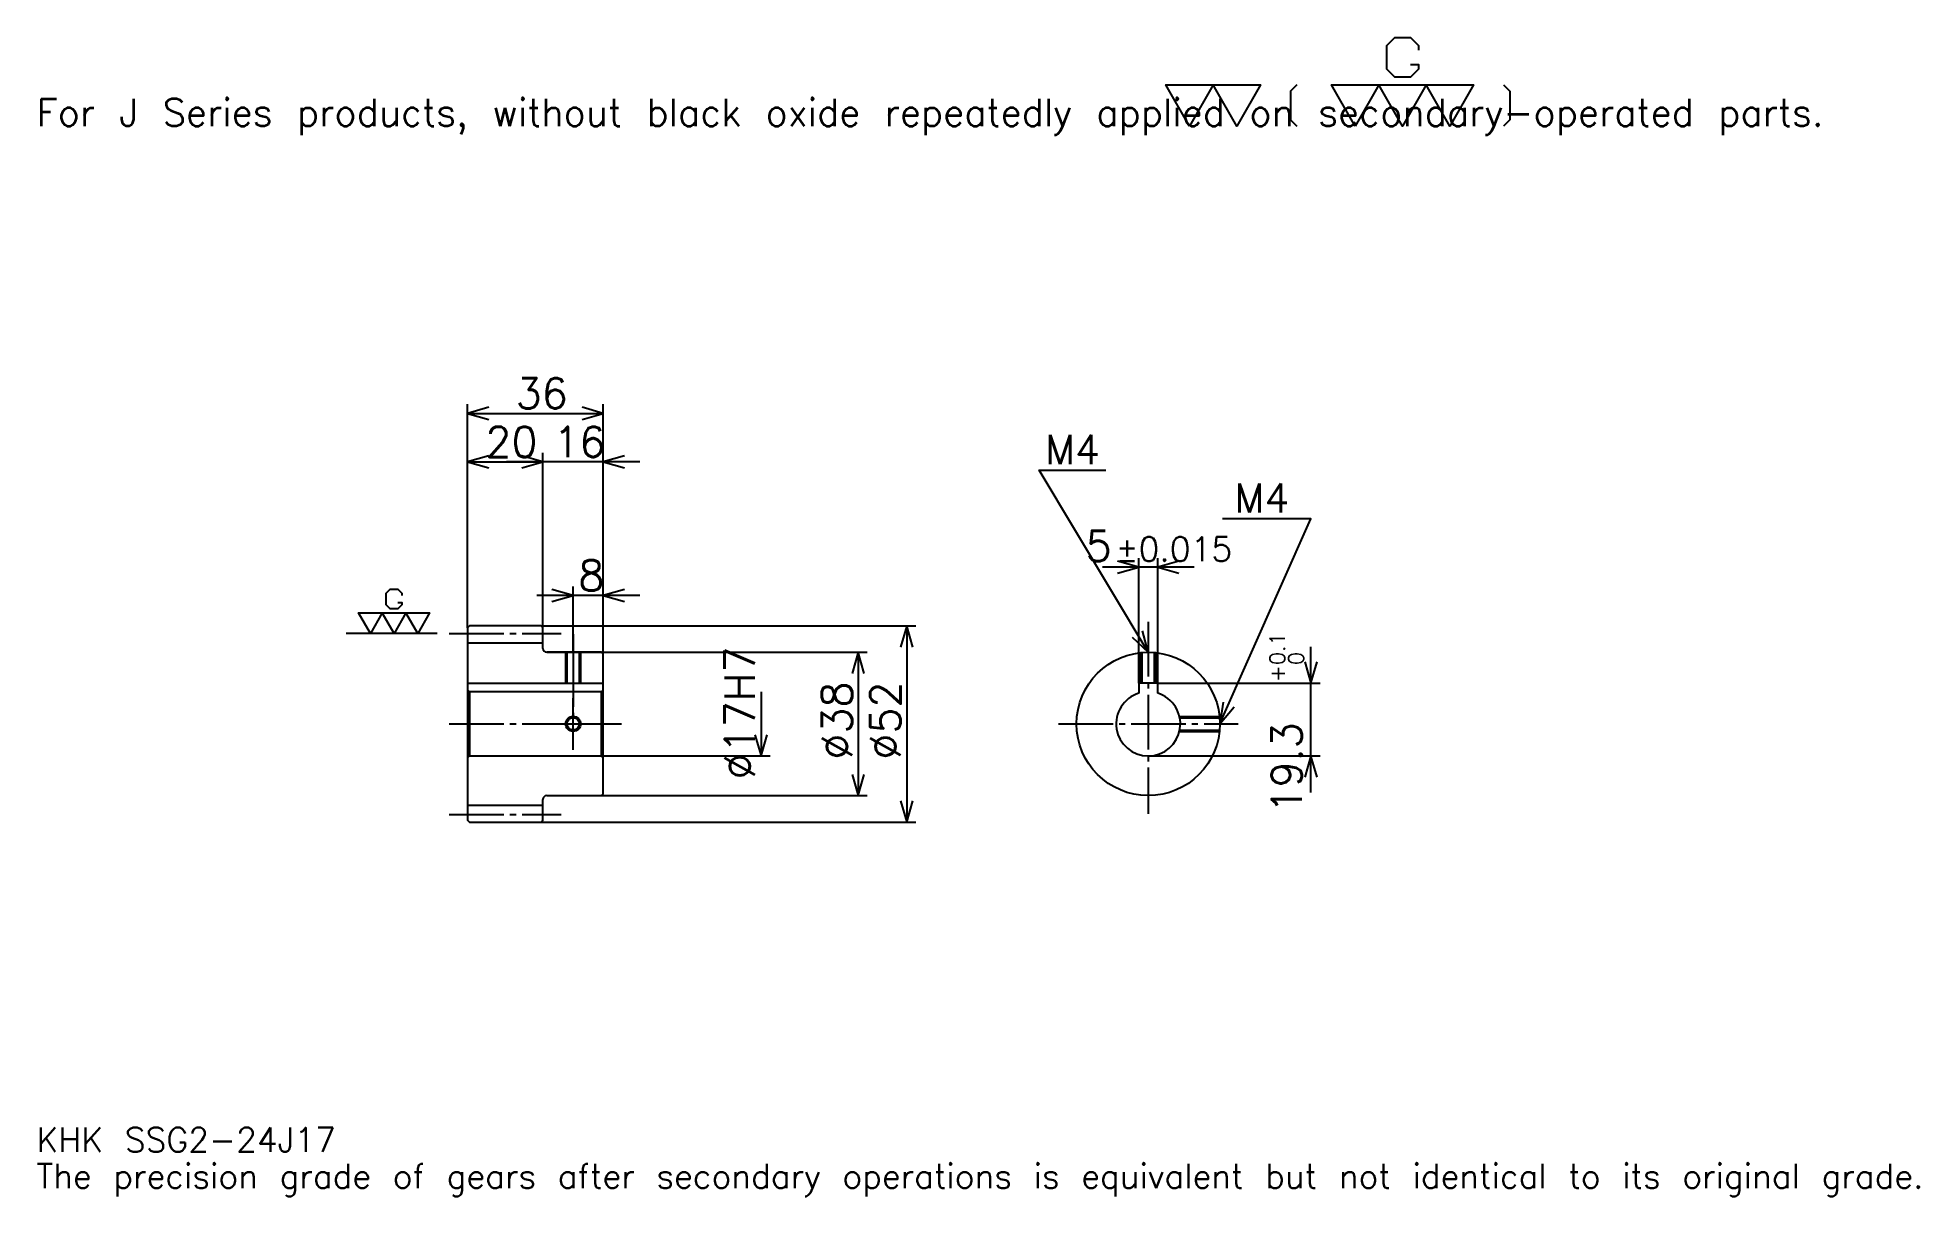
# Model space of a CAD drawing. Extents: x 16 to 515, y 6 to 313.
import ezdxf

# ---------------------------------------------------------------- set-up
doc = ezdxf.new("R2010")
doc.units = 0
doc.linetypes.add('DASHDOT', pattern=[19.304349, 14.478261, -1.608696, 1.608696, -1.608696])
doc.layers.get('0').update_dxf_attribs({"linetype": 'CONTINUOUS'})
doc.layers.add('DASHDOT', color=6, linetype='DASHDOT')
doc.styles.add('KANJI', font='TXT', dxfattribs={"bigfont": 'BIGFONT'})

msp = doc.modelspace()

# ---------------------------------------------------------------- linework, layer by layer
at = {"color": 5}
for p, q in [((130.304352, 157.108704), (130.304352, 215.826096)), ((166.304352, 157.108704), (166.304352, 215.826096)), ((130.304352, 213.413055), (166.304352, 213.413055)), ((130.304352, 200.543488), (150.304352, 200.543488)), ((175.956528, 200.543488), (140.652176, 200.543488)), ((150.304352, 157.108704), (150.304352, 202.956528)), ((308.282593, 141.908707), (308.282593, 175.043488)), ((313.282593, 141.908707), (313.282593, 175.043488)), ((322.934784, 172.630447), (298.630432, 172.630447)), ((175.956528, 165.152191), (148.652176, 165.152191)), ((158.304352, 157.108704), (158.304352, 167.565231)), ((130.304352, 156.608704), (130.304352, 157.108704)), ((149.804352, 157.108704), (166.304352, 157.108704)), ((150.304352, 156.608704), (150.304352, 157.108704)), ((158.304352, 150.108704), (158.304352, 157.108704)), ((158.304352, 150.108704), (158.304352, 157.108704)), ((166.304352, 157.108704), (249.152176, 157.108704)), ((166.304352, 149.608704), (166.304352, 157.108704)), ((246.739136, 157.108704), (246.739136, 105.108704)), ((151.304352, 150.108704), (166.304352, 150.108704)), ((166.304352, 150.108704), (236.282608, 150.108704)), ((233.869568, 150.108704), (233.869568, 112.108704)), ((353.913025, 112.956528), (353.913025, 151.560883)), ((313.282593, 141.908707), (356.32608, 141.908707)), ((208.130432, 139.608704), (208.130432, 122.608704)), ((166.304352, 122.608704), (210.543488, 122.608704)), ((310.782593, 122.608704), (356.32608, 122.608704)), ((151.304352, 112.108704), (166.304352, 112.108704)), ((166.304352, 112.108704), (236.282608, 112.108704)), ((149.804352, 105.108704), (166.304352, 105.108704)), ((166.304352, 105.108704), (249.152176, 105.108704))]:
    msp.add_line(p, q, dxfattribs=at)
at = {"color": 7}
msp.add_line((122.260872, 155.108704), (98.13044, 155.108704), dxfattribs=at)
at = {"color": 4}
for p, q in [((130.304352, 152.608704), (150.304352, 152.608704)), ((130.304352, 141.908707), (166.304352, 141.908707)), ((165.804352, 139.608704), (166.304352, 140.108704)), ((130.804352, 139.608704), (130.804352, 122.608704)), ((165.804352, 122.608704), (166.304352, 122.108704)), ((130.304352, 109.608704), (150.304352, 109.608704))]:
    msp.add_line(p, q, dxfattribs=at)
at = {"color": 7}
for points in [[(380.295654, 305.87738), (382.386963, 305.87738), (382.386963, 304.62262), (380.295654, 302.531311), (376.113037, 302.531311), (374.021759, 304.62262), (374.021759, 310.896515), (376.113037, 312.987823), (380.295654, 312.987823), (382.386963, 310.896515), (382.386963, 309.641724)], [(321.739136, 289.565216), (315.46521, 300.440002), (340.560883, 300.440002), (334.286957, 289.565216), (328.013062, 300.440002), (321.739136, 289.565216)], [(350.180878, 300.440002), (348.507843, 298.766968), (348.507843, 291.238251), (350.180878, 289.565216)], [(365.656525, 289.565216), (359.382629, 300.440002), (397.026093, 300.440002), (390.752197, 289.565216), (384.478271, 300.440002), (378.204346, 289.565216), (371.93045, 300.440002), (365.656525, 289.565216)], [(404.973053, 300.440002), (406.646088, 298.766968), (406.646088, 291.238251), (404.973053, 289.565216)], [(111.884789, 163.264786), (112.930435, 163.264786), (112.930435, 162.637405), (111.884789, 161.591751), (109.793488, 161.591751), (108.747833, 162.637405), (108.747833, 165.774353), (109.793488, 166.820007), (111.884789, 166.820007), (112.930435, 165.774353), (112.930435, 165.146973)], [(104.565224, 155.108704), (101.428268, 160.546097), (120.250008, 160.546097), (117.113045, 155.108704), (113.976089, 160.546097), (110.839134, 155.108704), (107.702179, 160.546097), (104.565224, 155.108704)]]:
    msp.add_lwpolyline(points, dxfattribs=at)
at = {"color": 5}
for points in [[(135.934784, 215.021759), (130.304352, 213.413055), (135.934784, 211.804352)], [(160.67392, 211.804352), (166.304352, 213.413055), (160.67392, 215.021759)], [(135.934784, 202.152191), (130.304352, 200.543488), (135.934784, 198.934784)], [(144.67392, 198.934784), (150.304352, 200.543488), (144.67392, 202.152191)], [(144.67392, 198.934784), (150.304352, 200.543488), (144.67392, 202.152191)], [(171.934784, 202.152191), (166.304352, 200.543488), (171.934784, 198.934784)], [(310.782593, 150.108704), (281.826111, 198.369568), (299.521729, 198.369568)], [(329.782593, 131.108704), (353.913025, 185.5), (330.426086, 185.5)], [(302.652161, 171.021744), (308.282593, 172.630447), (302.652161, 174.239136)], [(318.913025, 174.239136), (313.282593, 172.630447), (318.913025, 171.021744)], [(152.67392, 163.543488), (158.304352, 165.152191), (152.67392, 166.76088)], [(171.934784, 166.76088), (166.304352, 165.152191), (171.934784, 163.543488)], [(248.347839, 151.478271), (246.739136, 157.108704), (245.130432, 151.478271)], [(306.506348, 154.1091), (310.782593, 150.108704), (309.265198, 155.764435)], [(235.478271, 144.478271), (233.869568, 150.108704), (232.260864, 144.478271)], [(352.304352, 147.539139), (353.913025, 141.908707), (355.521729, 147.539139)], [(330.595428, 136.907761), (329.782593, 131.108704), (333.536377, 135.603012)], [(206.521744, 128.239136), (208.130432, 122.608704), (209.739136, 128.239136)], [(355.521729, 116.978271), (353.913025, 122.608704), (352.304352, 116.978271)], [(232.260864, 117.739136), (233.869568, 112.108704), (235.478271, 117.739136)], [(245.130432, 110.739136), (246.739136, 105.108704), (248.347839, 110.739136)]]:
    msp.add_lwpolyline(points, dxfattribs=at)
at = {"color": 4}
for points in [[(150.304352, 151.108704), (150.304352, 156.608704), (149.804352, 157.108704), (130.804352, 157.108704), (130.304352, 156.608704), (130.304352, 122.108704)], [(151.304352, 112.108704), (165.804352, 112.108704), (166.304352, 112.608704), (166.304352, 149.608704), (165.804352, 150.108704), (151.304352, 150.108704)], [(156.304352, 150.108704), (156.304352, 141.908707)], [(156.684357, 150.108704), (156.684357, 141.908707)], [(159.924347, 150.108704), (159.924347, 141.908707)], [(160.304352, 150.108704), (160.304352, 141.908707)], [(308.782593, 141.908707), (308.782593, 150.003143)], [(309.162598, 141.908707), (309.162598, 150.03952)], [(312.402588, 141.908707), (312.402588, 150.03952)], [(312.782593, 141.908707), (312.782593, 150.003143)], [(130.304352, 122.108704), (130.804352, 122.608704), (165.804352, 122.608704), (165.804352, 139.608704), (130.804352, 139.608704), (130.304352, 140.108704)], [(313.282593, 139.232742), (313.282593, 141.908707), (308.282593, 141.908707), (308.282593, 139.232742)], [(319.043945, 133.108704), (329.677063, 133.108704)], [(319.126801, 132.728699), (329.71344, 132.728699)], [(319.043945, 129.108704), (329.677063, 129.108704)], [(319.126801, 129.488708), (329.71344, 129.488708)], [(130.304352, 122.108704), (130.304352, 105.608704), (130.804352, 105.108704), (149.804352, 105.108704), (150.304352, 105.608704), (150.304352, 111.108704)]]:
    msp.add_lwpolyline(points, dxfattribs=at)
for centre, radius in [((310.782593, 131.108704), 19), ((158.304352, 131.108704), 1.62)]:
    msp.add_circle(centre, radius, dxfattribs=at)
at = {"color": 7}
msp.add_circle((158.304352, 131.108704), 2, dxfattribs=at)
at = {"color": 4}
for centre, radius, start, end in [((151.304352, 151.108704), 1, 180, 270), ((310.782593, 131.108704), 8.5, 107.10463483, 72.89536517), ((151.304352, 111.108704), 1, 90, 180)]:
    msp.add_arc(centre, radius, start, end, dxfattribs=at)
at = {"layer": 'DASHDOT', "color": 7}
for p, q in [((125.478264, 155.108704), (155.130432, 155.108704)), ((310.782593, 158.152176), (310.782593, 107.282616)), ((158.304352, 150.108704), (158.304352, 131.108704)), ((125.478264, 131.108704), (171.130432, 131.108704)), ((286.956543, 131.108704), (334.608704, 131.108704)), ((125.478264, 107.108704), (155.130432, 107.108704))]:
    msp.add_line(p, q, dxfattribs=at)
for points in [[(158.304352, 154.934784), (158.304352, 137.082611)], [(158.304352, 124.282616), (158.304352, 137.934784)], [(151.478271, 131.108704), (165.130432, 131.108704)]]:
    msp.add_lwpolyline(points, dxfattribs=at)

# ---------------------------------------------------------------- texts
at = {"color": 7, "style": 'KANJI'}
for s, height, p in [('For J Series products, without black oxide repeatedly applied on secondary-operated parts.', 7.23913, (16.086956, 289.565216)), ('36', 8.043478, (143.076096, 214.700012)), ('20', 8.043478, (135.076096, 201.830444)), ('16', 8.043478, (153.076096, 201.830444)), ('M4', 7.721739, (283.434784, 199.978271)), ('M4', 7.721739, (333.643494, 187.108704)), ('5', 8.043478, (294.17926, 174.239136)), ('%%p0.015', 6.434783, (302.141327, 174.239136)), ('8', 8.043478, (159.690216, 166.439148)), ('KHK SSG2-24J17', 6.434783, (16.086956, 17.695652)), ('The precision grade of gears after secondary operations is equivalent but not identical to its original grade.', 6.434783, (16.086956, 8.043478))]:
    msp.add_text(s, height=height, dxfattribs=at).set_placement(p)
for s, height, p in [('%%c17H7', 8.043478, (206.521744, 116.429352)), ('0.1', 4.021739, (346.995667, 146.713577)), ('+', 4.021739, (346.995667, 142.209229)), ('0', 4.021739, (351.982605, 146.713577)), ('%%c38', 8.043478, (232.260864, 121.657616)), ('%%c52', 8.043478, (245.130432, 121.657616)), ('19.3', 8.043478, (351.5, 107.39386))]:
    msp.add_text(s, height=height, rotation=90, dxfattribs=at).set_placement(p)

doc.saveas('drawing.dxf')
